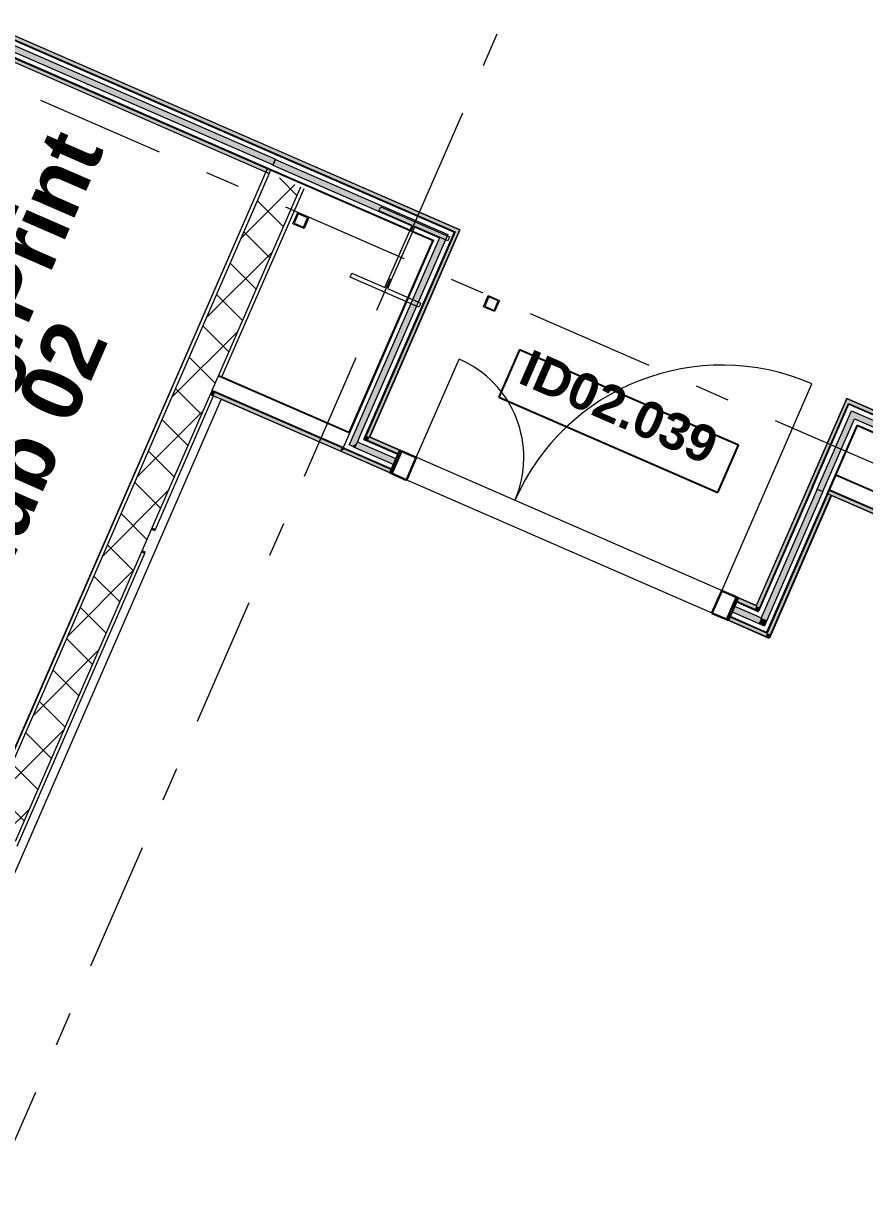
# Model space of a CAD drawing. Header units: millimetres. Extents: x -50172 to 68897, y -80883 to 956680.
# Drawn here: x -1737 to 1707, y -40411 to -35632 of the extents above; entities that cross this region are included whole.
import ezdxf
from ezdxf.enums import TextEntityAlignment as Align

# ---------------------------------------------------------------- set-up
doc = ezdxf.new("R2010")
doc.units = ezdxf.units.MM
doc.header["$MEASUREMENT"] = 0
doc.linetypes.add('Double Dashed', pattern=[1093.611073, 529.166651, -211.666656, 141.111112, -211.666656])
for name, color, linetype in [('A-05-M_Gross_Int_Circulation', 7, 'Continuous'), ('A-25-M_Wall_Int', 7, 'Continuous'), ('COLUMN.IFC Import', 7, 'Continuous'), ('New_A-05-M_Gross_Int_Circulation', 7, 'Continuous'), ('New_A-15-MG_Structural_Grid_Phase_2', 7, 'Continuous'), ('New_A-25-M_Wall_Int', 7, 'Continuous'), ('New_A-35-M_FFE-Zone', 7, 'Continuous'), ('New_ArchiCAD Door Markers', 7, 'Continuous'), ('New_ArchiCAD Doors', 7, 'Continuous')]:
    doc.layers.add(name, color=color, linetype=linetype)
for name, color, linetype, lineweight, true_color in [('A-05-M_Gross_Int_Circulation_Pen_No__74', 7, 'Continuous', 20, 0x606060), ('A-25-M_Wall_Int_Pen_No__107', 7, 'Continuous', 15, 0xa6a6a6), ('New_A-05-M_Gross_Int_Circulation_Pen_No__74', 7, 'Continuous', 20, 0x606060), ('New_A-15-MG_Structural_Grid_Phase_2_Pen_No__222', 7, 'Continuous', 13, 0x65af33), ('New_A-25-M_Wall_Int_Pen_No__107', 7, 'Continuous', 15, 0xa6a6a6), ('New_A-35-M_FFE-Zone_Pen_No__74', 7, 'Continuous', 20, 0x606060), ('New_ArchiCAD Doors_Pen_No__43', 7, 'Continuous', 30, 0x444444), ('New_ArchiCAD Doors_Pen_No__63', 7, 'Continuous', 20, 0x606060)]:
    doc.layers.add(name, color=color, linetype=linetype, lineweight=lineweight, true_color=true_color)
for name, color, linetype, lineweight in [('A-25-M_Wall_Int_Pen_No__1', 7, 'Continuous', 13), ('ArchiCAD Zone Stamps_Pen_No__9', 7, 'Continuous', 13), ('COLUMN.IFC Import_Pen_No__2', 8, 'Continuous', 15), ('New_A-25-M_Wall_Int_Pen_No__1', 7, 'Continuous', 13), ('New_A-25-M_Wall_Int_Pen_No__155', 5, 'Continuous', 35), ('New_A-95-P_Text_1_50_GA_Pen_No__1', 7, 'Continuous', 13), ('New_ArchiCAD Door Markers_Pen_No__1', 7, 'Continuous', 13), ('New_ArchiCAD Door Markers_Pen_No__5', 7, 'Continuous', 25), ('New_ArchiCAD Doors_Pen_No__1', 7, 'Continuous', 13), ('New_ArchiCAD Zone Stamps_Pen_No__9', 7, 'Continuous', 13)]:
    doc.layers.add(name, color=color, linetype=linetype, lineweight=lineweight)
doc.styles.add('GENERATED_STYLE_1', font='')
doc.styles.add('GENERATED_STYLE_2', font='')
doc.styles.add('GENERATED_STYLE_3', font='')
doc.styles.add('GENERATED_STYLE_4', font='')
doc.styles.get('GENERATED_STYLE_1').set_extended_font_data('Swis721 BT', bold=True)
doc.styles.get('GENERATED_STYLE_2').set_extended_font_data('Arial', bold=True)
doc.styles.get('GENERATED_STYLE_3').set_extended_font_data('Arial')
doc.styles.get('GENERATED_STYLE_4').set_extended_font_data('Swis721 BT')
pattern_1 = [(246.4404, (0, 0), (-158.76755, 69.2305), [0, -100]), (246.4404, (59.4, -80.45), (-158.76755, 69.2305), [0, -100])]
pattern_2 = [(45, (0, 0), (-91.92388, 91.92388), []), (135, (0, 0), (91.92388, 91.92388), [])]

# ---------------------------------------------------------------- blocks, each defined once
blk = doc.blocks.new('Pooled Computer Lab_INB 2305_9_1', base_point=(6365.2, -45053))
at = {"layer": 'New_A-35-M_FFE-Zone_Pen_No__74', "linetype": 'Continuous'}
for p, q in [((-927.2, -37170.7), (-4758.7, -45957.6)), ((1317.3, -38149.4), (-927.2, -37170.7)), ((1572.2, -37564.8), (1317.3, -38149.4)), ((5219.9, -39155.3), (1572.2, -37564.8))]:
    blk.add_line(p, q, dxfattribs=at)
at = {"layer": 'New_ArchiCAD Zone Stamps_Pen_No__9'}
for tag, height, style, p in [('ROOM_NAME', 250, 'GENERATED_STYLE_2', (5192, -43344.9)), ('zoneNameLine2', 250, 'GENERATED_STYLE_2', (5003.5, -43777.1)), ('ROOM_NUMBER', 200, 'GENERATED_STYLE_3', (4815.1, -44197.8)), ('measuredAreaCode', 200, 'GENERATED_STYLE_3', (4658.1, -44557.9)), ('DUMMY_649', 200, 'GENERATED_STYLE_3', (4965.5, -44691.9)), ('DUMMY_650', 200, 'GENERATED_STYLE_3', (5594.6, -44966.3)), ('DUMMY_651', 133.3, 'GENERATED_STYLE_3', (5873.9, -45072.8))]:
    blk.add_attdef(tag, text='', height=height, rotation=336.4404, dxfattribs=dict(at, style=style)).set_placement(p, align=Align.TOP_LEFT)
blk = doc.blocks.new('Corridor 01- Second_INB 2350_10_1', base_point=(8528.9, -39020.1))
at = {"layer": 'New_A-05-M_Gross_Int_Circulation_Pen_No__74', "linetype": 'Continuous'}
for p, q in [((-3261.3, -35033.7), (-1711.9, -35709.3)), ((-1711.9, -35709.3), (-816.1, -36099.9)), ((-816.1, -36099.9), (-703.6, -36149)), ((-703.6, -36149), (50.4, -36477.8)), ((50.4, -36477.8), (-104.7, -36833.5)), ((-104.7, -36833.5), (-318.9, -37324.7)), ((1264.5, -38015.2), (1633.9, -37168.2)), ((1633.9, -37168.2), (14142.3, -42622.5)), ((-318.9, -37324.7), (1264.5, -38015.2))]:
    blk.add_line(p, q, dxfattribs=at)
at = {"layer": 'New_ArchiCAD Zone Stamps_Pen_No__9'}
for tag, height, style, p in [('ROOM_NAME', 250, 'GENERATED_STYLE_2', (7477.6, -37365.2)), ('zoneNameLine2', 250, 'GENERATED_STYLE_2', (7289.2, -37797.4)), ('ROOM_NUMBER', 200, 'GENERATED_STYLE_3', (7100.8, -38218.1)), ('measuredAreaCode', 200, 'GENERATED_STYLE_3', (6943.7, -38578.2)), ('ROOM_HOLES_PRM', 200, 'GENERATED_STYLE_3', (7251.1, -38712.2)), ('DUMMY_649', 200, 'GENERATED_STYLE_3', (7740.5, -38925.6)), ('DUMMY_650', 133.3, 'GENERATED_STYLE_3', (8019.8, -39032.1))]:
    blk.add_attdef(tag, text='', height=height, rotation=336.4404, dxfattribs=dict(at, style=style)).set_placement(p, align=Align.TOP_LEFT)
blk = doc.blocks.new('T Point_INB 2302_24_1', base_point=(-3143.5, -36795.3))
at = {"layer": 'A-05-M_Gross_Int_Circulation_Pen_No__74', "linetype": 'Continuous'}
for p, q in [((-737.6, -36226.9), (-1856, -35739.2)), ((-1855.3, -38790.2), (-737.6, -36226.9))]:
    blk.add_line(p, q, dxfattribs=at)
at = {"layer": 'ArchiCAD Zone Stamps_Pen_No__9'}
for tag, height, style, p in [('ROOM_NAME', 250, 'GENERATED_STYLE_2', (-3259.5, -35548.3)), ('zoneNameLine2', 250, 'GENERATED_STYLE_2', (-3447.9, -35980.4)), ('ROOM_NUMBER', 200, 'GENERATED_STYLE_3', (-3636.3, -36401.1)), ('measuredAreaCode', 200, 'GENERATED_STYLE_3', (-3793.3, -36761.2)), ('ROOM_HOLES_PRM', 200, 'GENERATED_STYLE_3', (-3485.9, -36895.3)), ('DUMMY_649', 200, 'GENERATED_STYLE_3', (-3015.3, -37100.5)), ('DUMMY_650', 133.3, 'GENERATED_STYLE_3', (-2736, -37207.1))]:
    blk.add_attdef(tag, text='', height=height, rotation=336.4404, dxfattribs=dict(at, style=style)).set_placement(p, align=Align.TOP_LEFT)
blk = doc.blocks.new('*X322')
at = {"layer": 'New_A-25-M_Wall_Int_Pen_No__107', "linetype": 'Continuous'}
blk.add_hatch(color=256, dxfattribs=at).paths.add_polyline_path([(-372.4, -37352.4), (-392.8, -37362.3), (-379.3, -37368.2)])
blk = doc.blocks.new('*X323')
at = {"layer": 'New_A-25-M_Wall_Int_Pen_No__107', "linetype": 'Continuous'}
blk.add_hatch(color=256, dxfattribs=at).paths.add_polyline_path([(-379.3, -37368.2), (-219.7, -37437.8), (-209.7, -37414.9), (-363.3, -37347.9), (-372.4, -37352.4)])
blk = doc.blocks.new('*X324')
at = {"layer": 'New_A-25-M_Wall_Int_Pen_No__107', "linetype": 'Continuous'}
blk.add_hatch(color=256, dxfattribs=at).paths.add_polyline_path([(1164.5, -38041.4), (1273.8, -38089), (1283.4, -38067), (1282.9, -38065.7), (1174.5, -38018.5)])
blk = doc.blocks.new('*X325')
at = {"layer": 'New_A-25-M_Wall_Int_Pen_No__107', "linetype": 'Continuous'}
blk.add_hatch(color=256, dxfattribs=at).paths.add_polyline_path([(1273.8, -38089), (1295.8, -38098.6), (1283.4, -38067)])
blk = doc.blocks.new('Double Door Asymmetric 19_4')
at = {"layer": 'New_ArchiCAD Doors_Pen_No__1', "linetype": 'Continuous'}
for p, q in [((-755, 0), (-755, -15)), ((755, 0), (755, -15)), ((-755, -15), (-755, -18)), ((-755, -18), (-755, -37)), ((-755, -37), (-755, -62)), ((755, -15), (755, -18)), ((755, -18), (755, -37)), ((755, -37), (755, -62)), ((-755, -62), (-755, -82)), ((-755, -82), (-755, -85)), ((-755, -85), (-755, -100)), ((755, -62), (755, -82)), ((755, -82), (755, -85)), ((755, -85), (755, -100))]:
    blk.add_line(p, q, dxfattribs=at)
at = {"layer": 'New_ArchiCAD Doors_Pen_No__43', "linetype": 'Continuous'}
for p, q in [((-748, 0), (-755, 0)), ((-755, 0), (-755, -100)), ((-682, 0), (-748, 0)), ((-748, 0), (-748, -100)), ((-682, -100), (-682, 0)), ((748, 0), (682, 0)), ((682, 0), (682, -100)), ((748, 0), (755, 0)), ((748, -100), (748, 0)), ((755, 0), (755, -100)), ((-748, -100), (-755, -100)), ((-748, -100), (-682, -100)), ((682, -100), (748, -100)), ((748, -100), (755, -100))]:
    blk.add_line(p, q, dxfattribs=at)
at = {"layer": 'New_ArchiCAD Doors_Pen_No__63', "linetype": 'Continuous'}
for p, q in [((682, 0), (682, 924)), ((-682, 0), (-682, 440))]:
    blk.add_line(p, q, dxfattribs=at)
for centre, radius, start, end in [((682, 0), 924, 90, 180), ((-682, 0), 440, 0, 90)]:
    blk.add_arc(centre, radius, start, end, dxfattribs=at)
blk = doc.blocks.new('Door Stamp 17_19')
at = {"layer": 'New_ArchiCAD Door Markers_Pen_No__5', "linetype": 'Continuous'}
for p, q in [((470.6, -461.8), (-506.5, -461.8)), ((-506.5, -461.8), (-506.5, -673.5)), ((470.6, -461.8), (-506.5, -461.8)), ((470.6, -673.5), (470.6, -461.8)), ((-506.5, -673.5), (470.6, -673.5))]:
    blk.add_line(p, q, dxfattribs=at)
at = {"layer": 'New_ArchiCAD Door Markers_Pen_No__1', "style": 'GENERATED_STYLE_1'}
blk.add_attdef('AC_WIDO_ID', text='', height=150, rotation=180, dxfattribs=at).set_placement((411.8, -417), align=Align.BOTTOM_LEFT)
blk = doc.blocks.new('Wall_53_1', base_point=(1223.8, -38108.7))
at = {"layer": 'New_A-25-M_Wall_Int_Pen_No__107', "linetype": 'Continuous', "lineweight": 0, "true_color": 0x535353}
for points in [[(-340.5, -37336.7), (-340.9, -37336.9), (-340.6, -37337.1)], [(-340.6, -37337.1), (-202.1, -37397.5), (-200.9, -37394.7), (-337.4, -37335.2), (-340.5, -37336.7)], [(-416.4, -37373.9), (-419.9, -37375.6), (-228.9, -37458.9), (-227.7, -37456.2)], [(1183.3, -37998.3), (1182.1, -38001), (1270.3, -38039.5), (1271.5, -38036.8)], [(1155.3, -38062.5), (1304.9, -38127.7), (1306.1, -38125), (1156.5, -38059.7)], [(1270.3, -38039.5), (1273, -38040.7), (1271.5, -38036.8)], [(1304.9, -38127.7), (1307.7, -38128.9), (1306.1, -38125)]]:
    blk.add_hatch(color=251, dxfattribs=at).paths.add_polyline_path(points)
at = {"layer": 'New_A-25-M_Wall_Int_Pen_No__107', "linetype": 'Continuous'}
for points in [[(-319.7, -37326.6), (-337.4, -37335.2), (-325.7, -37340.3)], [(-319.7, -37326.6), (-325.7, -37340.3), (-200.9, -37394.7), (-194.9, -37381)], [(-437.6, -37384.3), (-234.8, -37472.7), (-228.9, -37458.9), (-419.9, -37375.6)], [(1189.3, -37984.5), (1183.3, -37998.3), (1257.7, -38030.8), (1263.7, -38017)], [(1257.7, -38030.8), (1271.5, -38036.8), (1263.7, -38017)], [(1155.3, -38062.5), (1149.3, -38076.2), (1301.7, -38142.7), (1307.7, -38128.9)], [(1301.7, -38142.7), (1315.4, -38148.6), (1307.7, -38128.9)]]:
    blk.add_hatch(color=256, dxfattribs=at).paths.add_polyline_path(points)
at = {"layer": 'New_A-25-M_Wall_Int_Pen_No__1', "linetype": 'Continuous'}
for p, q in [((-392.8, -37362.3), (-379.3, -37368.2)), ((-372.4, -37352.4), (-379.3, -37368.2)), ((-363.3, -37347.9), (-351, -37353.3)), ((-351, -37353.3), (-209.7, -37414.9)), ((-340.9, -37336.9), (-340.6, -37337.1)), ((-340.6, -37337.1), (-202.1, -37397.5)), ((-337.4, -37335.2), (-325.7, -37340.3)), ((-325.7, -37340.3), (-200.9, -37394.7)), ((-419.9, -37375.6), (-228.9, -37458.9)), ((-416.4, -37373.9), (-410.2, -37376.5)), ((-410.2, -37376.5), (-227.7, -37456.2)), ((-379.3, -37368.2), (-219.7, -37437.8)), ((-209.7, -37414.9), (-219.7, -37437.8)), ((-202.1, -37397.5), (-209.7, -37414.9)), ((-200.9, -37394.7), (-202.1, -37397.5)), ((-194.9, -37381), (-200.9, -37394.7)), ((-228.9, -37458.9), (-234.8, -37472.7)), ((-227.7, -37456.2), (-228.9, -37458.9)), ((-219.7, -37437.8), (-227.7, -37456.2)), ((1189.3, -37984.5), (1183.3, -37998.3)), ((1174.5, -38018.5), (1164.5, -38041.4)), ((1182.1, -38001), (1174.5, -38018.5)), ((1174.5, -38018.5), (1265.4, -38058.1)), ((1183.3, -37998.3), (1182.1, -38001)), ((1182.1, -38001), (1270.3, -38039.5)), ((1183.3, -37998.3), (1257.7, -38030.8)), ((1257.7, -38030.8), (1271.5, -38036.8)), ((1155.3, -38062.5), (1149.3, -38076.2)), ((1156.5, -38059.7), (1155.3, -38062.5)), ((1155.3, -38062.5), (1304.9, -38127.7)), ((1164.5, -38041.4), (1156.5, -38059.7)), ((1156.5, -38059.7), (1288.7, -38117.4)), ((1164.5, -38041.4), (1273.8, -38089)), ((1265.4, -38058.1), (1282.9, -38065.7)), ((1270.3, -38039.5), (1273, -38040.7)), ((1273.8, -38089), (1295.8, -38098.6)), ((1288.7, -38117.4), (1306.1, -38125)), ((1304.9, -38127.7), (1307.7, -38128.9))]:
    blk.add_line(p, q, dxfattribs=at)
at = {"layer": 'New_A-25-M_Wall_Int_Pen_No__1', "linetype": 'Continuous', "flags": 128}
for points in [[(-194.9, -37381), (-319.7, -37326.6)], [(-437.6, -37384.3), (-234.8, -37472.7)], [(1263.7, -38017), (1189.3, -37984.5)], [(1149.3, -38076.2), (1315.4, -38148.6)]]:
    blk.add_lwpolyline(points, dxfattribs=at)
at = {"layer": 'New_A-25-M_Wall_Int', "color": 250, "lineweight": 50, "true_color": 0x2a2a2a}
for name in ['*X322', '*X323', '*X324', '*X325']:
    blk.add_blockref(name, (0, 0), dxfattribs=at)
at = {"layer": 'New_ArchiCAD Door Markers'}
ref = blk.add_blockref('Door Stamp 17_19', (457.2, -37774.4), dxfattribs=dict(at, rotation=156.4404115839911))
ref.add_attrib('AC_WIDO_ID', 'ID02.039', dxfattribs={"layer": 'New_ArchiCAD Door Markers_Pen_No__1', "color": 7, "height": 150, "rotation": 336.4404, "style": 'GENERATED_STYLE_1'}).set_placement((264.4, -37142.4), align=Align.BOTTOM_LEFT)
at = {"layer": 'New_ArchiCAD Doors', "color": 251, "linetype": 'Continuous', "lineweight": 20, "true_color": 0x606060, "zscale": 1000, "rotation": 336.4404115839911}
blk.add_blockref('Double Door Asymmetric 19_4', (497.2, -37682.8), dxfattribs=at)
blk = doc.blocks.new('*X328')
at = {"layer": 'New_A-25-M_Wall_Int_Pen_No__107', "linetype": 'Continuous'}
blk.add_hatch(color=256, dxfattribs=at).paths.add_polyline_path([(1282.9, -38065.7), (1283.4, -38067), (1283.8, -38066.1)])
blk = doc.blocks.new('*X329')
at = {"layer": 'New_A-25-M_Wall_Int_Pen_No__107', "linetype": 'Continuous'}
blk.add_hatch(color=256, dxfattribs=at).paths.add_polyline_path([(1306.7, -38076.1), (1536.5, -37549.2), (1513.5, -37539.2), (1283.8, -38066.1)])
blk = doc.blocks.new('*X330')
at = {"layer": 'New_A-25-M_Wall_Int_Pen_No__107', "linetype": 'Continuous'}
blk.add_hatch(color=256, dxfattribs=at).paths.add_polyline_path([(1296.7, -38099), (1306.7, -38076.1), (1283.8, -38066.1), (1283.4, -38067), (1295.8, -38098.6)])
blk = doc.blocks.new('Wall_54_1', base_point=(1223.8, -38108.7))
at = {"layer": 'New_A-25-M_Wall_Int_Pen_No__107', "linetype": 'Continuous'}
for points in [[(1277.5, -38023), (1492.5, -37530), (1478.7, -37524), (1263.7, -38017)], [(1321.4, -38134.9), (1570.4, -37564), (1556.6, -37558), (1307.7, -38128.9)], [(1277.5, -38023), (1263.7, -38017), (1271.5, -38036.8)], [(1321.4, -38134.9), (1307.7, -38128.9), (1315.4, -38148.6)]]:
    blk.add_hatch(color=256, dxfattribs=at).paths.add_polyline_path(points)
at = {"layer": 'New_A-25-M_Wall_Int_Pen_No__107', "linetype": 'Continuous', "lineweight": 0, "true_color": 0x535353}
for points in [[(1274.2, -38038), (1495.2, -37531.2), (1492.5, -37530), (1271.5, -38036.8)], [(1308.9, -38126.2), (1556.6, -37558), (1553.9, -37556.8), (1306.1, -38125)], [(1274.2, -38038), (1271.5, -38036.8), (1273, -38040.7)], [(1308.9, -38126.2), (1306.1, -38125), (1307.7, -38128.9)]]:
    blk.add_hatch(color=251, dxfattribs=at).paths.add_polyline_path(points)
at = {"layer": 'New_A-25-M_Wall_Int_Pen_No__1', "linetype": 'Continuous'}
for p, q in [((1492.5, -37530), (1271.5, -38036.8)), ((1495.2, -37531.2), (1273, -38040.7)), ((1513.5, -37539.2), (1283.8, -38066.1)), ((1536.5, -37549.2), (1296.7, -38099)), ((1553.9, -37556.8), (1306.1, -38125)), ((1556.6, -37558), (1307.7, -38128.9)), ((1283.8, -38066.1), (1282.9, -38065.7)), ((1296.7, -38099), (1295.8, -38098.6))]:
    blk.add_line(p, q, dxfattribs=at)
at = {"layer": 'New_A-25-M_Wall_Int_Pen_No__1', "linetype": 'Continuous', "flags": 128}
for points in [[(1478.7, -37524), (1263.7, -38017)], [(1513.5, -37539.2), (1536.5, -37549.2)], [(1556.6, -37558), (1570.4, -37564)], [(1321.4, -38134.9), (1570.4, -37564)], [(1315.4, -38148.6), (1321.4, -38134.9)]]:
    blk.add_lwpolyline(points, dxfattribs=at)
at = {"layer": 'New_A-25-M_Wall_Int', "color": 250, "lineweight": 50, "true_color": 0x2a2a2a}
for name in ['*X329', '*X328', '*X330']:
    blk.add_blockref(name, (0, 0), dxfattribs=at)
blk = doc.blocks.new('*X379')
at = {"layer": 'New_A-25-M_Wall_Int_Pen_No__107', "linetype": 'Continuous'}
blk.add_hatch(color=256, dxfattribs=at).paths.add_polyline_path([(-392.8, -37362.3), (-372.4, -37352.4), (0.4, -36497.4), (-32.5, -36510.3), (-402.2, -37358.2)])
blk = doc.blocks.new('*X380')
at = {"layer": 'New_A-25-M_Wall_Int_Pen_No__107', "linetype": 'Continuous'}
blk.add_hatch(color=256, dxfattribs=at).paths.add_polyline_path([(-369.3, -37345.3), (-372.4, -37352.4), (-363.3, -37347.9)])
blk = doc.blocks.new('Wall_93_1', base_point=(50.4, -36477.8))
at = {"layer": 'A-25-M_Wall_Int_Pen_No__107', "linetype": 'Continuous', "lineweight": 0, "true_color": 0x535353}
for points in [[(-402, -37310.3), (-400.8, -37307.5), (-403.6, -37306.3), (-404.8, -37309.1)], [(-428.8, -37371.7), (-427.6, -37369), (-430.4, -37367.8), (-431.6, -37370.5)]]:
    blk.add_hatch(color=251, dxfattribs=at).paths.add_polyline_path(points)
at = {"layer": 'New_A-25-M_Wall_Int_Pen_No__107', "linetype": 'Continuous', "lineweight": 0, "true_color": 0x535353}
for points in [[(-339.4, -37334.3), (30.7, -36485.5), (26.7, -36487.1), (-342.2, -37333.1)], [(-400.8, -37307.5), (-57.5, -36520.1), (-61.5, -36521.7), (-403.6, -37306.3)], [(-340.9, -37336.9), (-340.5, -37336.7), (-339.4, -37334.3), (-342.2, -37333.1), (-343.4, -37335.9)], [(-339.4, -37334.3), (-340.5, -37336.7), (-337.4, -37335.2)], [(-419.9, -37375.6), (-416.4, -37373.9), (-427.6, -37369), (-428.8, -37371.7)]]:
    blk.add_hatch(color=251, dxfattribs=at).paths.add_polyline_path(points)
at = {"layer": 'New_A-25-M_Wall_Int_Pen_No__107', "linetype": 'Continuous'}
for points in [[(-319.7, -37326.6), (50.4, -36477.8), (30.7, -36485.5), (-333.4, -37320.6)], [(-339.4, -37334.3), (-337.4, -37335.2), (-319.7, -37326.6), (-333.4, -37320.6)], [(-437.6, -37384.3), (-433.4, -37382.2), (-428.8, -37371.7), (-431.6, -37370.5)], [(-428.8, -37371.7), (-433.4, -37382.2), (-419.9, -37375.6)]]:
    blk.add_hatch(color=256, dxfattribs=at).paths.add_polyline_path(points)
at = {"layer": 'A-25-M_Wall_Int_Pen_No__1', "linetype": 'Continuous'}
for p, q in [((-404.8, -37309.1), (-402, -37310.3)), ((-430.4, -37367.8), (-427.6, -37369))]:
    blk.add_line(p, q, dxfattribs=at)
at = {"layer": 'New_A-25-M_Wall_Int_Pen_No__1', "linetype": 'Continuous'}
for p, q in [((0.4, -36497.4), (-361.7, -37327.9)), ((26.7, -36487.1), (-342.2, -37333.1)), ((30.7, -36485.5), (-333.4, -37320.6)), ((-57.5, -36520.1), (-419.6, -37350.6)), ((-32.5, -36510.3), (-402.2, -37358.2)), ((-419.6, -37350.6), (-427.6, -37369)), ((-392.8, -37362.3), (-402.2, -37358.2)), ((-369.3, -37345.3), (-372.4, -37352.4)), ((-361.7, -37327.9), (-369.3, -37345.3)), ((-363.3, -37347.9), (-369.3, -37345.3)), ((-342.2, -37333.1), (-343.4, -37335.9)), ((-340.9, -37336.9), (-343.4, -37335.9)), ((-333.4, -37320.6), (-339.4, -37334.3)), ((-337.4, -37335.2), (-339.4, -37334.3)), ((-428.8, -37371.7), (-431.6, -37370.5)), ((-419.9, -37375.6), (-428.8, -37371.7)), ((-416.4, -37373.9), (-427.6, -37369))]:
    blk.add_line(p, q, dxfattribs=at)
at = {"layer": 'New_A-25-M_Wall_Int_Pen_No__1', "linetype": 'Continuous', "flags": 128}
for points in [[(-319.7, -37326.6), (50.4, -36477.8)], [(-61.5, -36521.7), (-403.6, -37306.3)], [(-437.6, -37384.3), (-431.6, -37370.5)]]:
    blk.add_lwpolyline(points, dxfattribs=at)
at = {"layer": 'New_A-25-M_Wall_Int', "color": 250, "lineweight": 50, "true_color": 0x2a2a2a}
for name in ['*X379', '*X380']:
    blk.add_blockref(name, (0, 0), dxfattribs=at)
blk = doc.blocks.new('Wall_94_1', base_point=(1478.7, -37524))
at = {"layer": 'New_A-25-M_Wall_Int_Pen_No__107', "linetype": 'Continuous', "lineweight": 0, "true_color": 0x535353}
for points in [[(13943.3, -42866.4), (1590.6, -37480.1), (1589.4, -37482.8), (13942.1, -42869.2)], [(13916.5, -42927.8), (1563.8, -37541.5), (1562.6, -37544.2), (13915.3, -42930.6)]]:
    blk.add_hatch(color=251, dxfattribs=at).paths.add_polyline_path(points)
at = {"layer": 'New_A-25-M_Wall_Int_Pen_No__107', "linetype": 'Continuous'}
blk.add_hatch(color=256, dxfattribs=at).paths.add_polyline_path([(13915.3, -42930.6), (1562.6, -37544.2), (1556.6, -37558), (13909.3, -42944.3)])
at = {"layer": 'New_A-25-M_Wall_Int_Pen_No__1', "linetype": 'Continuous'}
for p, q in [((13942.1, -42869.2), (1589.4, -37482.8)), ((13915.3, -42930.6), (1562.6, -37544.2)), ((13916.5, -42927.8), (1563.8, -37541.5))]:
    blk.add_line(p, q, dxfattribs=at)
at = {"layer": 'New_A-25-M_Wall_Int_Pen_No__1', "linetype": 'Continuous', "flags": 128}
for points in [[(1589.4, -37482.8), (1563.8, -37541.5)], [(13943.3, -42866.4), (1590.6, -37480.1)], [(1562.6, -37544.2), (1556.6, -37558)], [(1556.6, -37558), (13909.3, -42944.3)]]:
    blk.add_lwpolyline(points, dxfattribs=at)
blk = doc.blocks.new('*X440')
at = {"layer": 'New_A-25-M_Wall_Int_Pen_No__107', "linetype": 'Continuous'}
blk.add_hatch(color=256, dxfattribs=at).paths.add_polyline_path([(1666.4, -37251.1), (14059.4, -42655.1), (14092.3, -42642.2), (1653.5, -37218.2)])
blk = doc.blocks.new('Wall_140_1', base_point=(1633.9, -37168.2))
at = {"layer": 'New_A-25-M_Wall_Int_Pen_No__107', "linetype": 'Continuous'}
blk.add_hatch(color=256, dxfattribs=at).paths.add_polyline_path([(1641.6, -37187.9), (14122.6, -42630.3), (14142.3, -42622.5), (1633.9, -37168.2)])
at = {"layer": 'New_A-25-M_Wall_Int_Pen_No__107', "linetype": 'Continuous', "lineweight": 0, "true_color": 0x535353}
for points in [[(1643.2, -37191.9), (14118.6, -42631.8), (14122.6, -42630.3), (1641.6, -37187.9)], [(1677.8, -37280.1), (14030.4, -42666.5), (14034.4, -42664.9), (1676.3, -37276.1)]]:
    blk.add_hatch(color=251, dxfattribs=at).paths.add_polyline_path(points)
at = {"layer": 'New_A-25-M_Wall_Int_Pen_No__1', "linetype": 'Continuous'}
for p, q in [((1641.6, -37187.9), (14122.6, -42630.3)), ((1643.2, -37191.9), (14118.6, -42631.8)), ((1653.5, -37218.2), (14092.3, -42642.2)), ((1666.4, -37251.1), (14059.4, -42655.1)), ((1676.3, -37276.1), (14034.4, -42664.9))]:
    blk.add_line(p, q, dxfattribs=at)
at = {"layer": 'New_A-25-M_Wall_Int_Pen_No__1', "linetype": 'Continuous', "flags": 128}
for points in [[(14142.3, -42622.5), (1633.9, -37168.2)], [(1677.8, -37280.1), (14030.4, -42666.5)]]:
    blk.add_lwpolyline(points, dxfattribs=at)
at = {"layer": 'New_A-25-M_Wall_Int', "color": 250, "lineweight": 50, "true_color": 0x2a2a2a}
blk.add_blockref('*X440', (0, 0), dxfattribs=at)
blk = doc.blocks.new('*X442')
at = {"layer": 'New_A-25-M_Wall_Int_Pen_No__107', "linetype": 'Continuous'}
blk.add_hatch(color=256, dxfattribs=at).paths.add_polyline_path([(1536.5, -37549.2), (1666.4, -37251.1), (1653.5, -37218.2), (1513.5, -37539.2)])
blk = doc.blocks.new('Wall_141_1', base_point=(1478.7, -37524))
at = {"layer": 'New_A-25-M_Wall_Int_Pen_No__107', "linetype": 'Continuous'}
blk.add_hatch(color=256, dxfattribs=at).paths.add_polyline_path([(1492.5, -37530), (1641.6, -37187.9), (1633.9, -37168.2), (1478.7, -37524)])
at = {"layer": 'New_A-25-M_Wall_Int_Pen_No__107', "linetype": 'Continuous', "lineweight": 0, "true_color": 0x535353}
for points in [[(1495.2, -37531.2), (1643.2, -37191.9), (1641.6, -37187.9), (1492.5, -37530)], [(1556.6, -37558), (1677.8, -37280.1), (1676.3, -37276.1), (1553.9, -37556.8)]]:
    blk.add_hatch(color=251, dxfattribs=at).paths.add_polyline_path(points)
at = {"layer": 'New_A-25-M_Wall_Int_Pen_No__1', "linetype": 'Continuous'}
for p, q in [((1492.5, -37530), (1641.6, -37187.9)), ((1495.2, -37531.2), (1643.2, -37191.9)), ((1513.5, -37539.2), (1653.5, -37218.2)), ((1536.5, -37549.2), (1666.4, -37251.1)), ((1553.9, -37556.8), (1676.3, -37276.1))]:
    blk.add_line(p, q, dxfattribs=at)
at = {"layer": 'New_A-25-M_Wall_Int_Pen_No__1', "linetype": 'Continuous', "flags": 128}
for points in [[(1633.9, -37168.2), (1478.7, -37524)], [(1590.6, -37480.1), (1677.8, -37280.1)], [(1563.8, -37541.5), (1589.4, -37482.8)], [(1513.5, -37539.2), (1536.5, -37549.2)], [(1556.6, -37558), (1562.6, -37544.2)]]:
    blk.add_lwpolyline(points, dxfattribs=at)
at = {"layer": 'New_A-25-M_Wall_Int', "color": 250, "lineweight": 50, "true_color": 0x2a2a2a}
blk.add_blockref('*X442', (0, 0), dxfattribs=at)
blk = doc.blocks.new('*X451')
at = {"layer": 'New_A-25-M_Wall_Int_Pen_No__107', "linetype": 'Continuous'}
blk.add_hatch(color=256, dxfattribs=at).paths.add_polyline_path([(-1846.8, -35718.1), (-714.6, -36211.8), (-704.6, -36188.9), (-1836.8, -35695.2)])
blk = doc.blocks.new('Wall_143_1', base_point=(-4255.8, -34600))
at = {"layer": 'New_A-25-M_Wall_Int_Pen_No__107', "linetype": 'Continuous', "lineweight": 0, "true_color": 0x535353}
for points in [[(-1829.2, -35677.8), (-697, -36171.5), (-695.8, -36168.7), (-1828, -35675)], [(-1856, -35739.2), (-723.8, -36232.9), (-722.6, -36230.1), (-1854.8, -35736.4)]]:
    blk.add_hatch(color=251, dxfattribs=at).paths.add_polyline_path(points)
at = {"layer": 'New_A-25-M_Wall_Int_Pen_No__107', "linetype": 'Continuous'}
for points in [[(-1822, -35661.3), (-1828, -35675), (-695.8, -36168.7), (-689.8, -36155)], [(-1862, -35752.9), (-729.8, -36246.6), (-723.8, -36232.9), (-1856, -35739.2)]]:
    blk.add_hatch(color=256, dxfattribs=at).paths.add_polyline_path(points)
at = {"layer": 'New_A-25-M_Wall_Int_Pen_No__1', "linetype": 'Continuous'}
for p, q in [((-1836.8, -35695.2), (-704.6, -36188.9)), ((-1829.2, -35677.8), (-697, -36171.5)), ((-1828, -35675), (-695.8, -36168.7)), ((-1856, -35739.2), (-723.8, -36232.9)), ((-1854.8, -35736.4), (-722.6, -36230.1)), ((-1846.8, -35718.1), (-714.6, -36211.8))]:
    blk.add_line(p, q, dxfattribs=at)
at = {"layer": 'New_A-25-M_Wall_Int_Pen_No__1', "linetype": 'Continuous', "flags": 128}
for points in [[(-689.8, -36155), (-1822, -35661.3)], [(-1862, -35752.9), (-729.8, -36246.6)], [(-715, -36212.7), (-704.6, -36188.9)], [(-729.8, -36246.6), (-723.8, -36232.9)]]:
    blk.add_lwpolyline(points, dxfattribs=at)
at = {"layer": 'New_A-25-M_Wall_Int', "color": 250, "lineweight": 50, "true_color": 0x2a2a2a}
blk.add_blockref('*X451', (0, 0), dxfattribs=at)
blk = doc.blocks.new('Wall_144_1', base_point=(-359.7, -37418.2))
at = {"layer": 'A-25-M_Wall_Int_Pen_No__107', "linetype": 'Continuous', "lineweight": 0, "true_color": 0x535353}
for points in [[(-403.6, -37306.3), (-923.9, -37079.5), (-925.1, -37082.2), (-404.8, -37309.1)], [(-430.4, -37367.8), (-950.7, -37140.9), (-951.9, -37143.6), (-431.6, -37370.5)]]:
    blk.add_hatch(color=251, dxfattribs=at).paths.add_polyline_path(points)
at = {"layer": 'A-25-M_Wall_Int_Pen_No__107', "linetype": 'Continuous'}
blk.add_hatch(color=256, dxfattribs=at).paths.add_polyline_path([(-431.6, -37370.5), (-951.9, -37143.6), (-957.8, -37157.4), (-437.6, -37384.3)])
at = {"layer": 'A-25-M_Wall_Int_Pen_No__1', "linetype": 'Continuous'}
for p, q in [((-404.8, -37309.1), (-925.1, -37082.2)), ((-431.6, -37370.5), (-951.9, -37143.6)), ((-430.4, -37367.8), (-950.7, -37140.9))]:
    blk.add_line(p, q, dxfattribs=at)
at = {"layer": 'A-25-M_Wall_Int_Pen_No__1', "linetype": 'Continuous', "flags": 128}
for points in [[(-403.6, -37306.3), (-923.9, -37079.5)], [(-957.8, -37157.4), (-437.6, -37384.3)], [(-431.6, -37370.5), (-437.6, -37384.3)]]:
    blk.add_lwpolyline(points, dxfattribs=at)
blk = doc.blocks.new('Wall_145_1', base_point=(-1917.3, -38932.3))
at = {"layer": 'A-25-M_Wall_Int_Pen_No__107', "linetype": 'Continuous', "lineweight": 0, "true_color": 0x535353}
for points in [[(-925.1, -37082.2), (-923.9, -37079.5), (-937.6, -37073.5), (-938.8, -37076.2)], [(-951.9, -37143.6), (-950.7, -37140.9), (-964.4, -37134.9), (-965.6, -37137.6)]]:
    blk.add_hatch(color=251, dxfattribs=at).paths.add_polyline_path(points)
at = {"layer": 'A-25-M_Wall_Int_Pen_No__107', "linetype": 'Continuous'}
blk.add_hatch(color=256, dxfattribs=at).paths.add_polyline_path([(-957.8, -37157.4), (-951.9, -37143.6), (-965.6, -37137.6), (-971.6, -37151.4)])
at = {"layer": 'New_A-25-M_Wall_Int_Pen_No__107', "linetype": 'Continuous'}
h = blk.add_hatch(dxfattribs=at)
h.set_pattern_fill('Plaster_0001', color=256, style=0, pattern_type=2)
h.set_pattern_definition(pattern_1)
h.paths.add_polyline_path([(-1841.6, -38796.2), (-729.8, -36246.6), (-743.6, -36240.6), (-1855.3, -38790.2)])
h = blk.add_hatch(dxfattribs=at)
h.set_pattern_fill('Concrete_Block_0001', color=256, style=0, pattern_type=2)
h.set_pattern_definition(pattern_2)
h.paths.add_polyline_path([(-1719.2, -38865.9), (-601.5, -36302.6), (-729.8, -36246.6), (-1847, -38808.8), (-1846.2, -38810.6)])
h = blk.add_hatch(dxfattribs=at)
h.set_pattern_fill('Plaster_0001', color=256, style=0, pattern_type=2)
h.set_pattern_definition(pattern_1)
h.paths.add_polyline_path([(-923.9, -37079.5), (-587.7, -36308.6), (-601.5, -36302.6), (-937.6, -37073.5)])
h = blk.add_hatch(dxfattribs=at)
h.set_pattern_fill('Plaster_0001', color=256, style=0, pattern_type=2)
h.set_pattern_definition(pattern_1)
h.paths.add_polyline_path([(-1197.7, -37707.4), (-957.8, -37157.4), (-971.6, -37151.4), (-1211.4, -37701.4)])
h = blk.add_hatch(dxfattribs=at)
h.set_pattern_fill('Plaster_0001', color=256, style=0, pattern_type=2)
h.set_pattern_definition(pattern_1)
h.paths.add_polyline_path([(-1251.4, -37793), (-1769.7, -38981.7), (-1761.4, -39000.3), (-1237.6, -37799)])
h = blk.add_hatch(dxfattribs=at)
h.set_pattern_fill('Plaster_0001', color=256, style=0, pattern_type=2)
h.set_pattern_definition([(156.4404, (0, 0), (69.2305, 158.76755), [0, -100]), (156.4404, (-80.45, -59.4), (69.2305, 158.76755), [0, -100])])
h.paths.add_polyline_path([(-1841.6, -38796.2), (-1855.3, -38790.2), (-1847, -38808.8)])
h = blk.add_hatch(dxfattribs=at)
h.set_pattern_fill('Concrete_Block_0001', color=256, style=0, pattern_type=2)
h.set_pattern_definition(pattern_2)
h.paths.add_polyline_path([(-1846.2, -38810.6), (-1769.7, -38981.7), (-1719.2, -38865.9)])
at = {"layer": 'A-25-M_Wall_Int_Pen_No__1', "linetype": 'Continuous'}
for p, q in [((-925.1, -37082.2), (-938.8, -37076.2)), ((-923.9, -37079.5), (-937.6, -37073.5)), ((-971.6, -37151.4), (-957.8, -37157.4)), ((-965.6, -37137.6), (-951.9, -37143.6)), ((-950.7, -37140.9), (-964.4, -37134.9))]:
    blk.add_line(p, q, dxfattribs=at)
at = {"layer": 'New_A-25-M_Wall_Int_Pen_No__1', "linetype": 'Continuous'}
for p, q in [((-729.8, -36246.6), (-1847, -38808.8)), ((-601.5, -36302.6), (-937.6, -37073.5)), ((-938.8, -37076.2), (-964.4, -37134.9)), ((-937.6, -37073.5), (-938.8, -37076.2)), ((-971.6, -37151.4), (-1211.4, -37701.4)), ((-965.6, -37137.6), (-971.6, -37151.4)), ((-964.4, -37134.9), (-965.6, -37137.6)), ((-1211.4, -37701.4), (-1251.4, -37793)), ((-1251.4, -37793), (-1769.7, -38981.7))]:
    blk.add_line(p, q, dxfattribs=at)
at = {"layer": 'New_A-25-M_Wall_Int_Pen_No__1', "linetype": 'Continuous', "flags": 128}
for points in [[(-743.6, -36240.6), (-1855.3, -38790.2)], [(-743.6, -36240.6), (-729.8, -36246.6)], [(-923.9, -37079.5), (-587.7, -36308.6)], [(-1197.7, -37707.4), (-957.8, -37157.4)], [(-1761.4, -39000.3), (-1237.6, -37799)]]:
    blk.add_lwpolyline(points, dxfattribs=at)
at = {"layer": 'New_A-25-M_Wall_Int_Pen_No__155', "linetype": 'Continuous'}
for p, q in [((-1197.7, -37707.4), (-1211.4, -37701.4)), ((-1251.4, -37793), (-1237.6, -37799))]:
    blk.add_line(p, q, dxfattribs=at)
blk = doc.blocks.new('*X565')
at = {"layer": 'A-25-M_Wall_Int_Pen_No__107', "linetype": 'Continuous'}
blk.add_hatch(color=256, dxfattribs=at).paths.add_polyline_path([(-715, -36212.7), (-32.5, -36510.3), (0.4, -36497.4), (-705, -36189.8)])
blk = doc.blocks.new('Wall_234_1', base_point=(50.4, -36477.8))
at = {"layer": 'A-25-M_Wall_Int_Pen_No__107', "linetype": 'Continuous', "lineweight": 0, "true_color": 0x535353}
for points in [[(-697, -36171.5), (26.7, -36487.1), (30.7, -36485.5), (-695.8, -36168.7)], [(-723.8, -36232.9), (-61.5, -36521.7), (-57.5, -36520.1), (-722.6, -36230.1)]]:
    blk.add_hatch(color=251, dxfattribs=at).paths.add_polyline_path(points)
at = {"layer": 'A-25-M_Wall_Int_Pen_No__107', "linetype": 'Continuous'}
blk.add_hatch(color=256, dxfattribs=at).paths.add_polyline_path([(-695.8, -36168.7), (30.7, -36485.5), (50.4, -36477.8), (-689.8, -36155)])
at = {"layer": 'A-25-M_Wall_Int_Pen_No__1', "linetype": 'Continuous'}
for p, q in [((-697, -36171.5), (26.7, -36487.1)), ((-695.8, -36168.7), (30.7, -36485.5)), ((-715, -36212.7), (-32.5, -36510.3)), ((-705, -36189.8), (0.4, -36497.4)), ((-722.6, -36230.1), (-57.5, -36520.1))]:
    blk.add_line(p, q, dxfattribs=at)
at = {"layer": 'A-25-M_Wall_Int_Pen_No__1', "linetype": 'Continuous', "flags": 128}
for points in [[(50.4, -36477.8), (-689.8, -36155)], [(-704.6, -36188.9), (-715, -36212.7)], [(-723.8, -36232.9), (-61.5, -36521.7)]]:
    blk.add_lwpolyline(points, dxfattribs=at)
at = {"layer": 'A-25-M_Wall_Int', "color": 250, "lineweight": 50, "true_color": 0x2a2a2a}
blk.add_blockref('*X565', (0, 0), dxfattribs=at)
blk = doc.blocks.new('Column 8')
at = {"layer": 'COLUMN.IFC Import_Pen_No__2', "linetype": 'Continuous'}
for p, q in [((-153.7, 157.25), (153.7, 157.25)), ((-153.7, 138.55), (-153.7, 157.25)), ((153.7, 157.25), (153.7, 138.55)), ((-6, 138.55), (-153.7, 138.55)), ((-6, -138.55), (-6, 138.55)), ((6, 138.55), (6, -138.55)), ((153.7, 138.55), (6, 138.55)), ((-153.7, -138.55), (-6, -138.55)), ((-153.7, -157.25), (-153.7, -138.55)), ((6, -138.55), (153.7, -138.55)), ((153.7, -138.55), (153.7, -157.25)), ((153.7, -157.25), (-153.7, -157.25))]:
    blk.add_line(p, q, dxfattribs=at)
blk = doc.blocks.new('Discrete Accessory 622')
at = {"layer": 'COLUMN.IFC Import_Pen_No__2', "linetype": 'Continuous'}
for p, q in [((-25, 25), (25, 25)), ((-25, -25), (-25, 25)), ((-21, 21), (-21, -21)), ((21, 21), (-21, 21)), ((21, -21), (21, 21)), ((25, 25), (25, -25)), ((25, -25), (-25, -25)), ((-21, -21), (21, -21))]:
    blk.add_line(p, q, dxfattribs=at)
blk = doc.blocks.new('Discrete Accessory 790')
at = {"layer": 'COLUMN.IFC Import_Pen_No__2', "linetype": 'Continuous'}
for p, q in [((-25, 25), (25, 25)), ((-25, -25), (-25, 25)), ((-21, 21), (-21, -21)), ((21, 21), (-21, 21)), ((21, -21), (21, 21)), ((25, 25), (25, -25)), ((25, -25), (-25, -25)), ((-21, -21), (21, -21))]:
    blk.add_line(p, q, dxfattribs=at)
blk = doc.blocks.new('Standard grid marker_29')
at = {"layer": 'New_A-15-MG_Structural_Grid_Phase_2_Pen_No__222', "linetype": 'Double Dashed'}
blk.add_line((705.1, 0), (54601, 0), dxfattribs=at)
at = {"layer": 'New_A-15-MG_Structural_Grid_Phase_2_Pen_No__222', "style": 'GENERATED_STYLE_4'}
for tag, p in [('AC_MarkerText_1_0', (-500, 43.4)), ('AC_MarkerText_1_1', (55806.1, 43.4))]:
    blk.add_attdef(tag, text='', height=350, rotation=180, dxfattribs=at).set_placement(p, align=Align.MIDDLE_CENTER)
blk = doc.blocks.new('Standard grid marker_42')
at = {"layer": 'New_A-15-MG_Structural_Grid_Phase_2_Pen_No__222', "linetype": 'Double Dashed'}
blk.add_line((1051.5, 0), (21061.3, 0), dxfattribs=at)
at = {"layer": 'New_A-15-MG_Structural_Grid_Phase_2_Pen_No__222', "style": 'GENERATED_STYLE_4'}
for tag, p in [('AC_MarkerText_1_0', (-500, 41.2)), ('AC_MarkerText_1_1', (22612.8, 41.2))]:
    blk.add_attdef(tag, text='', height=350, rotation=270, dxfattribs=at).set_placement(p, align=Align.MIDDLE_CENTER)

msp = doc.modelspace()

# ---------------------------------------------------------------- block references
at = {"layer": 'A-05-M_Gross_Int_Circulation', "linetype": 'Continuous'}
msp.add_blockref('T Point_INB 2302_24_1', (-3143.5, -36795.3), dxfattribs=at)
at = {"layer": 'A-25-M_Wall_Int', "color": 250, "lineweight": 50, "true_color": 0x2a2a2a}
for name, p in [('Wall_234_1', (50.4, -36477.8)), ('Wall_144_1', (-359.7, -37418.2))]:
    msp.add_blockref(name, p, dxfattribs=at)
at = {"layer": 'COLUMN.IFC Import', "linetype": 'Continuous', "zscale": 1000}
for name, p, rotation in [('Discrete Accessory 790', (-600.6, -36439.6), 246.4404115839877), ('Column 8', (-195.5, -36588.9), 336.4404115839877), ('Discrete Accessory 622', (179.5, -36779.7), 246.4404115839877)]:
    msp.add_blockref(name, p, dxfattribs=dict(at, rotation=rotation))
at = {"layer": 'New_A-05-M_Gross_Int_Circulation', "linetype": 'Continuous'}
msp.add_blockref('Corridor 01- Second_INB 2350_10_1', (8528.9, -39020.1), dxfattribs=at)
at = {"layer": 'New_A-15-MG_Structural_Grid_Phase_2', "color": 8, "linetype": 'Continuous', "lineweight": 15, "zscale": 1000}
for name, p, rotation in [('Standard grid marker_29', (21520.4, -46057.9), 156.4404115839929), ('Standard grid marker_42', (-7563.3, -53486.5), 66.44041158399143)]:
    msp.add_blockref(name, p, dxfattribs=dict(at, rotation=rotation))
at = {"layer": 'New_A-25-M_Wall_Int', "color": 250, "lineweight": 50, "true_color": 0x2a2a2a}
for name, p in [('Wall_143_1', (-4255.8, -34600)), ('Wall_145_1', (-1917.3, -38932.3)), ('Wall_93_1', (50.4, -36477.8)), ('Wall_53_1', (1223.8, -38108.7)), ('Wall_141_1', (1478.7, -37524)), ('Wall_140_1', (1633.9, -37168.2)), ('Wall_94_1', (1478.7, -37524)), ('Wall_54_1', (1223.8, -38108.7))]:
    msp.add_blockref(name, p, dxfattribs=at)
at = {"layer": 'New_A-35-M_FFE-Zone', "linetype": 'Continuous'}
msp.add_blockref('Pooled Computer Lab_INB 2305_9_1', (6365.2, -45053), dxfattribs=at)

# ---------------------------------------------------------------- texts
at = {"layer": 'New_A-95-P_Text_1_50_GA_Pen_No__1', "linetype": 'Continuous', "insert": (-2142.4, -37213), "char_height": 250, "width": 2159.823, "attachment_point": 2, "rotation": 66.4404, "line_spacing_factor": 0.790806, "style": 'GENERATED_STYLE_1'}
msp.add_mtext('\\A1;{\\fSwis721 BT|b1|i0|c0|p34;Recycling/Print hub 02}', dxfattribs=at)

doc.saveas('drawing.dxf')
